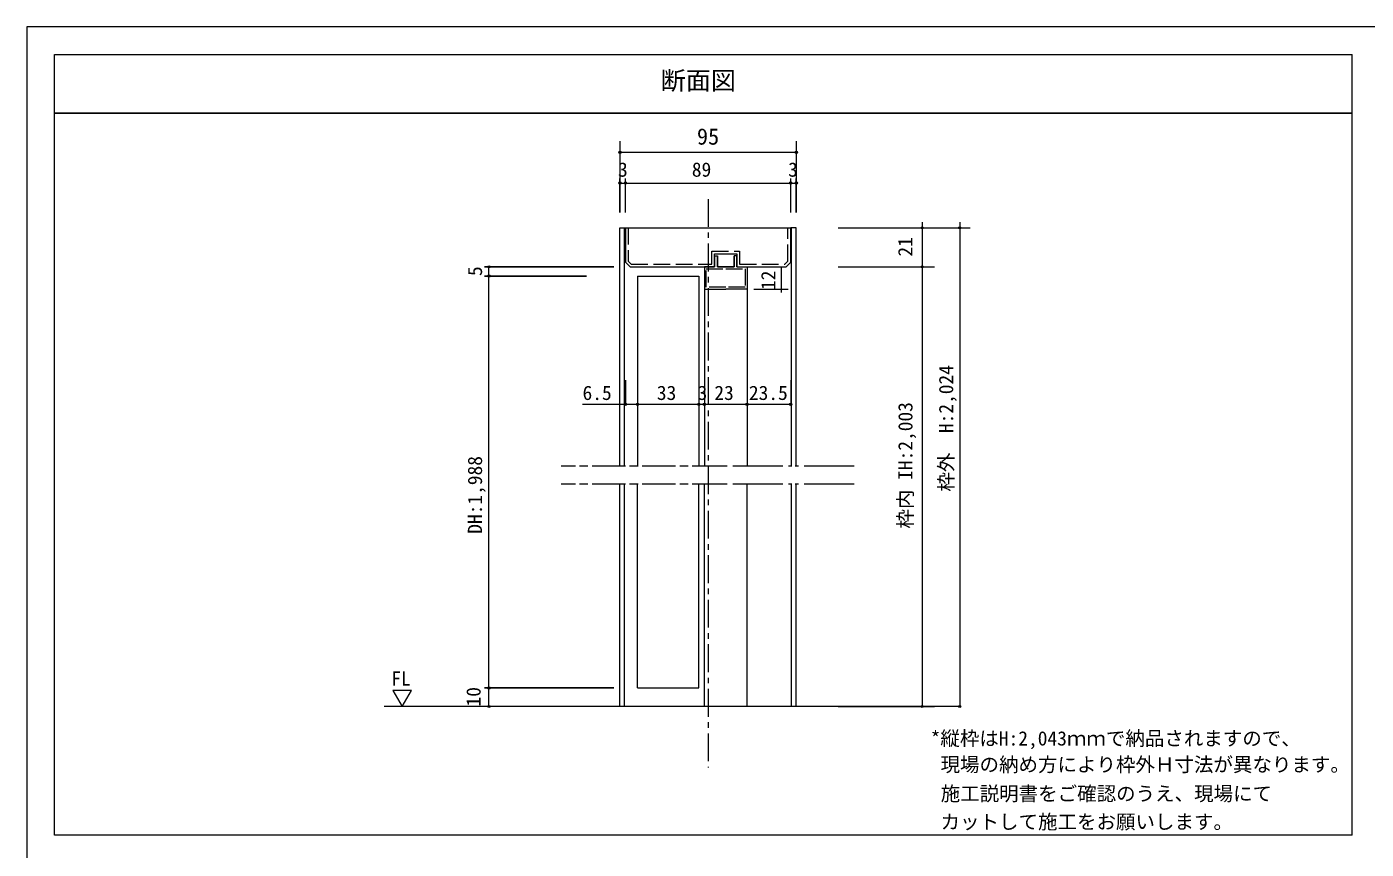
# Model space of a CAD drawing. Units: millimetres on the paper, enlarged 10 times, with parts at other scales. Extents: x -2000 to 2000, y -1385 to 1385.
# Drawn here: x -2000 to 405, y -92 to 1385 of the extents above; entities that cross this region are included whole.
import ezdxf
from ezdxf.enums import TextEntityAlignment as Align

# ---------------------------------------------------------------- set-up
doc = ezdxf.new("R2010")
doc.units = ezdxf.units.MM
doc.header["$LTSCALE"] = 10
doc.header["$PDMODE"] = 32
doc.header["$PDSIZE"] = 4
for name, pattern in [('CHAIN1', [8, 5, -1, 1, -1]), ('DASHED3', [4, 3, -1]), ('DOUBLE_CHAIN2', [12.8, 9, -1, 0.6, -0.6, 0.6, -1]), ('USER6', [9, 6, -0.75, 1.5, -0.75])]:
    doc.linetypes.add(name, pattern=pattern)
doc.layers.add('1-1_0', color=7, linetype='Continuous', lineweight=20)
doc.layers.add('2-0_18', color=7, linetype='Continuous', lineweight=20)
doc.styles.add('ＭＳ ゴシック', font='')
doc.styles.get('ＭＳ ゴシック').set_extended_font_data('MS Gothic')

msp = doc.modelspace()

# ---------------------------------------------------------------- linework, layer by layer
at = {"layer": '1-1_0'}
for p, q in [((-1950, 1335), (380, 1335)), ((-1950, 1335), (380, 1335)), ((-1950, -67.5), (-1950, 1335)), ((380, -67.5), (380, 1335)), ((380, -67.5), (380, 1335)), ((380, -67.5), (380, 1335)), ((-1950, 1230), (380, 1230)), ((380, 1230), (-1950, 1230)), ((380, -67.5), (-1950, -67.5))]:
    msp.add_line(p, q, dxfattribs=at)
msp.add_lwpolyline([(-2000, -1385), (2000, -1385), (2000, 1385), (-2000, 1385)], close=True, dxfattribs=at)
for points in [[(380, -67.5), (-1950, -67.5), (-1950, 1335)], [(-1950, 1230), (380, 1230), (-1950, 1230)]]:
    msp.add_lwpolyline(points, dxfattribs=at)
at = {"layer": '2-0_18', "color": 4, "lineweight": 9}
for p, q in [((-935.02, 1179.44), (-935.02, 1051.35)), ((-618.36, 1179.44), (-618.36, 1051.35)), ((-935.02, 1159.44), (-618.36, 1159.44))]:
    msp.add_line(p, q, dxfattribs=at)
at = {"layer": '2-0_18'}
for p, q in [((-935.02, 1051.35), (-935.02, 1112.49)), ((-925.02, 1051.35), (-925.02, 1112.49)), ((-628.36, 1051.35), (-628.36, 1112.49)), ((-628.36, 1051.35), (-628.36, 1112.49)), ((-618.36, 1051.35), (-618.36, 1112.49)), ((-935.02, 1104.33), (-618.36, 1104.33)), ((-935.02, 1023.75), (-925.02, 1023.75)), ((-935.02, 595.53), (-935.02, 1023.75)), ((-926.69, 595.53), (-926.69, 1023.75)), ((-925.02, 1023.75), (-628.36, 1023.75)), ((-925.02, 1023.75), (-925.02, 962.08)), ((-618.36, 1023.75), (-628.36, 1023.75)), ((-628.36, 962.08), (-628.36, 1023.75)), ((-626.69, 595.53), (-626.69, 1023.75)), ((-618.36, 595.53), (-618.36, 1023.75)), ((-543.22, 1023.75), (-305.83, 1023.75)), ((-392.36, 1033.75), (-392.36, 163.98)), ((-324.79, 1033.75), (-324.79, 163.98)), ((-1170.27, 163.98), (-1170.27, 953.75)), ((-760.02, 953.75), (-760.02, 958.75)), ((-760.02, 953.75), (-760.02, 958.75)), ((-730.02, 953.75), (-730.02, 958.75)), ((-730.02, 953.75), (-730.02, 958.75)), ((-645.64, 953.75), (-645.64, 907.74)), ((-543.22, 953.75), (-370.44, 953.75)), ((-392.36, 953.75), (-376.43, 953.75)), ((-903.36, 937.08), (-903.36, 595.53)), ((-903.36, 937.08), (-793.36, 937.08)), ((-793.36, 937.08), (-793.36, 595.53)), ((-783.36, 913.75), (-783.36, 595.53)), ((-706.69, 913.75), (-706.69, 595.53)), ((-694.56, 913.75), (-633.02, 913.75)), ((-925.02, 750.18), (-925.02, 706.86)), ((-628.36, 750.18), (-628.36, 706.86)), ((-1002.11, 706.86), (-628.36, 706.86)), ((-935.02, 163.98), (-935.02, 563.49)), ((-926.69, 163.98), (-926.69, 563.49)), ((-903.36, 197.31), (-903.36, 563.49)), ((-783.36, 163.98), (-783.36, 563.49)), ((-706.69, 163.98), (-706.69, 563.49)), ((-706.69, 163.98), (-706.69, 563.49)), ((-626.69, 163.98), (-626.69, 563.49)), ((-618.36, 163.98), (-618.36, 563.49)), ((-324.79, 163.98), (-1358.55, 163.98)), ((-994.83, 163.98), (-1178.41, 163.98)), ((-994.83, 163.98), (-1178.41, 163.98)), ((-543.22, 163.98), (-370.44, 163.98))]:
    msp.add_line(p, q, dxfattribs=at)
at = {"layer": '2-0_18', "linetype": 'CHAIN1'}
msp.add_line((-776.69, 1075.59), (-776.69, 54.53), dxfattribs=at)
at = {"layer": '2-0_18', "linetype": 'DASHED3'}
for p, q in [((-920.02, 1023.75), (-920.02, 964.15)), ((-633.36, 964.15), (-633.36, 1023.59))]:
    msp.add_line(p, q, dxfattribs=at)
at = {"layer": '2-0_18', "linetype": 'USER6'}
for p, q in [((-745.02, 595.53), (-1040.47, 595.53)), ((-745.02, 563.49), (-1040.47, 563.49))]:
    msp.add_line(p, q, dxfattribs=at)
at = {"layer": '2-0_18', "linetype": 'DOUBLE_CHAIN2'}
for p, q in [((-514.37, 595.53), (-745.02, 595.53)), ((-514.37, 563.49), (-745.02, 563.49))]:
    msp.add_line(p, q, dxfattribs=at)
at = {"layer": '2-0_18'}
for points in [[(-925.02, 962.08), (-916.69, 953.75), (-765.02, 953.75), (-765.02, 977.08), (-725.02, 977.08), (-725.02, 953.75)], [(-765.02, 973.75), (-765.02, 953.75), (-783.36, 953.75)], [(-765.02, 953.75), (-765.02, 973.75), (-760.02, 973.75), (-760.02, 953.75)], [(-765.02, 953.75), (-765.02, 973.75), (-760.02, 973.75)], [(-760.02, 953.75), (-760.02, 973.75), (-760.02, 953.75)], [(-725.02, 953.75), (-725.02, 973.75), (-730.02, 973.75), (-730.02, 953.75)], [(-725.02, 953.75), (-725.02, 973.75), (-730.02, 973.75)], [(-730.02, 953.75), (-730.02, 973.75), (-730.02, 953.75)], [(-725.02, 973.75), (-725.02, 953.75), (-706.69, 953.75)], [(-725.02, 953.75), (-636.69, 953.75), (-628.36, 962.08)], [(-946.02, 953.75), (-1178.41, 953.75), (-946.02, 953.75)], [(-765.02, 953.75), (-783.36, 953.75), (-783.36, 913.75), (-745.02, 913.75)], [(-760.02, 953.75), (-730.02, 953.75), (-760.02, 953.75)], [(-730.02, 953.75), (-760.02, 953.75), (-730.02, 953.75)], [(-725.02, 953.75), (-706.69, 953.75), (-706.69, 913.75), (-745.02, 913.75)], [(-994.83, 937.08), (-1178.41, 937.08), (-994.83, 937.08)], [(-903.36, 197.31), (-793.36, 197.31), (-793.36, 563.49)], [(-946.02, 197.31), (-1178.41, 197.31), (-946.02, 197.31)]]:
    msp.add_lwpolyline(points, dxfattribs=at)
at = {"layer": '2-0_18', "linetype": 'DASHED3'}
for points in [[(-920.02, 964.15), (-914.62, 958.75), (-770.02, 958.75), (-770.02, 982.08), (-720.02, 982.08), (-720.02, 958.75)], [(-720.02, 958.75), (-638.76, 958.75), (-633.36, 964.15)]]:
    msp.add_lwpolyline(points, dxfattribs=at)
msp.add_lwpolyline([(-780.02, 917.08), (-780.02, 950.42), (-745.02, 950.42), (-710.02, 950.42), (-710.02, 917.08), (-745.02, 917.08)], close=True, dxfattribs=at)
at = {"layer": '2-0_18'}
msp.add_lwpolyline([(-1325.8, 163.98), (-1309.31, 192.67), (-1342.5, 192.67)], close=True, dxfattribs=at)
at = {"layer": '2-0_18', "color": 4}
for p in [(-935.02, 1159.44), (-618.36, 1159.44)]:
    msp.add_point(p, dxfattribs=at)
at = {"layer": '2-0_18'}
for p in [(-935.02, 1104.33), (-925.02, 1104.33), (-628.36, 1104.33), (-618.36, 1104.33), (-392.36, 1023.75), (-324.79, 1023.75), (-1170.27, 953.75), (-1170.27, 937.08), (-392.36, 953.75), (-925.02, 706.86), (-903.36, 706.86), (-793.36, 706.86), (-783.36, 706.86), (-706.69, 706.86), (-628.36, 706.86), (-1170.27, 197.31), (-1170.27, 163.98), (-392.36, 163.98), (-324.79, 163.98)]:
    msp.add_point(p, dxfattribs=at)

# ---------------------------------------------------------------- texts
at = {"layer": '1-1_0', "style": 'ＭＳ ゴシック'}
msp.add_text('断面図', height=32.99, dxfattribs=at).set_placement((-861.74, 1261.98), align=Align.BOTTOM_LEFT)
at = {"layer": '2-0_18', "style": 'ＭＳ ゴシック'}
for s, height, p in [('95', 29.33, (-796.69, 1164.44)), ('3', 25.66, (-938.36, 1107.94)), ('89', 25.66, (-805.86, 1107.94)), ('3', 25.66, (-632.98, 1107.94)), ('6.5', 25.66, (-1002.11, 706.86)), ('33', 25.66, (-868.72, 706.86)), ('3', 25.66, (-795.66, 706.86)), ('23', 25.66, (-765.46, 706.86)), ('23.5', 25.66, (-703.43, 706.86)), ('FL', 25.66, (-1345.46, 193.78)), ('*縦枠はH:2,043ｍｍで納品されますので、', 25.66, (-377.09, 86.11)), ('現場の納め方により枠外Ｈ寸法が異なります。', 25.66, (-359.31, 39.18)), ('施工説明書をご確認のうえ、現場にて', 25.66, (-359.07, -13.09)), ('カットして施工をお願いします。', 25.66, (-359.31, -63.78))]:
    msp.add_text(s, height=height, dxfattribs=at).set_placement(p, align=Align.BOTTOM_LEFT)
for s, p in [('21', (-402.2, 972.19)), ('5', (-1174.85, 937.22)), ('12', (-648.12, 912.08)), ('枠外\u3000H:2,024', (-328.87, 550.03)), ('枠内 IH:2,003', (-401.98, 483.59)), ('DH:1,988', (-1174.85, 474.19)), ('10', (-1177.39, 163.98))]:
    msp.add_text(s, height=25.66, rotation=90, dxfattribs=at).set_placement(p, align=Align.BOTTOM_LEFT)

doc.saveas('drawing.dxf')
